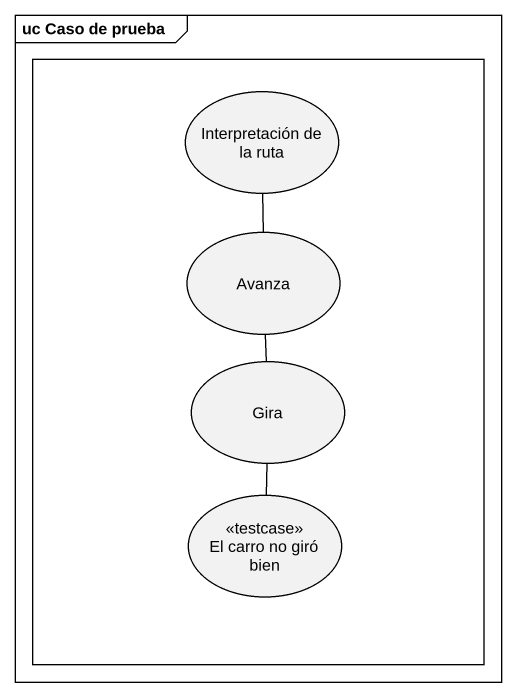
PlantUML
@startuml
mainframe uc Caso de prueba
rectangle " " as rectangle1 {
  usecase "Interpretación de la ruta" as Interpretación_de_la_ruta
  usecase Avanza
  usecase Gira
  usecase "El carro no giró bien" as El_carro_no_giró_bien <<testcase>>
}
Interpretación_de_la_ruta -- Avanza
Avanza -- Gira
Gira -- El_carro_no_giró_bien
@enduml
